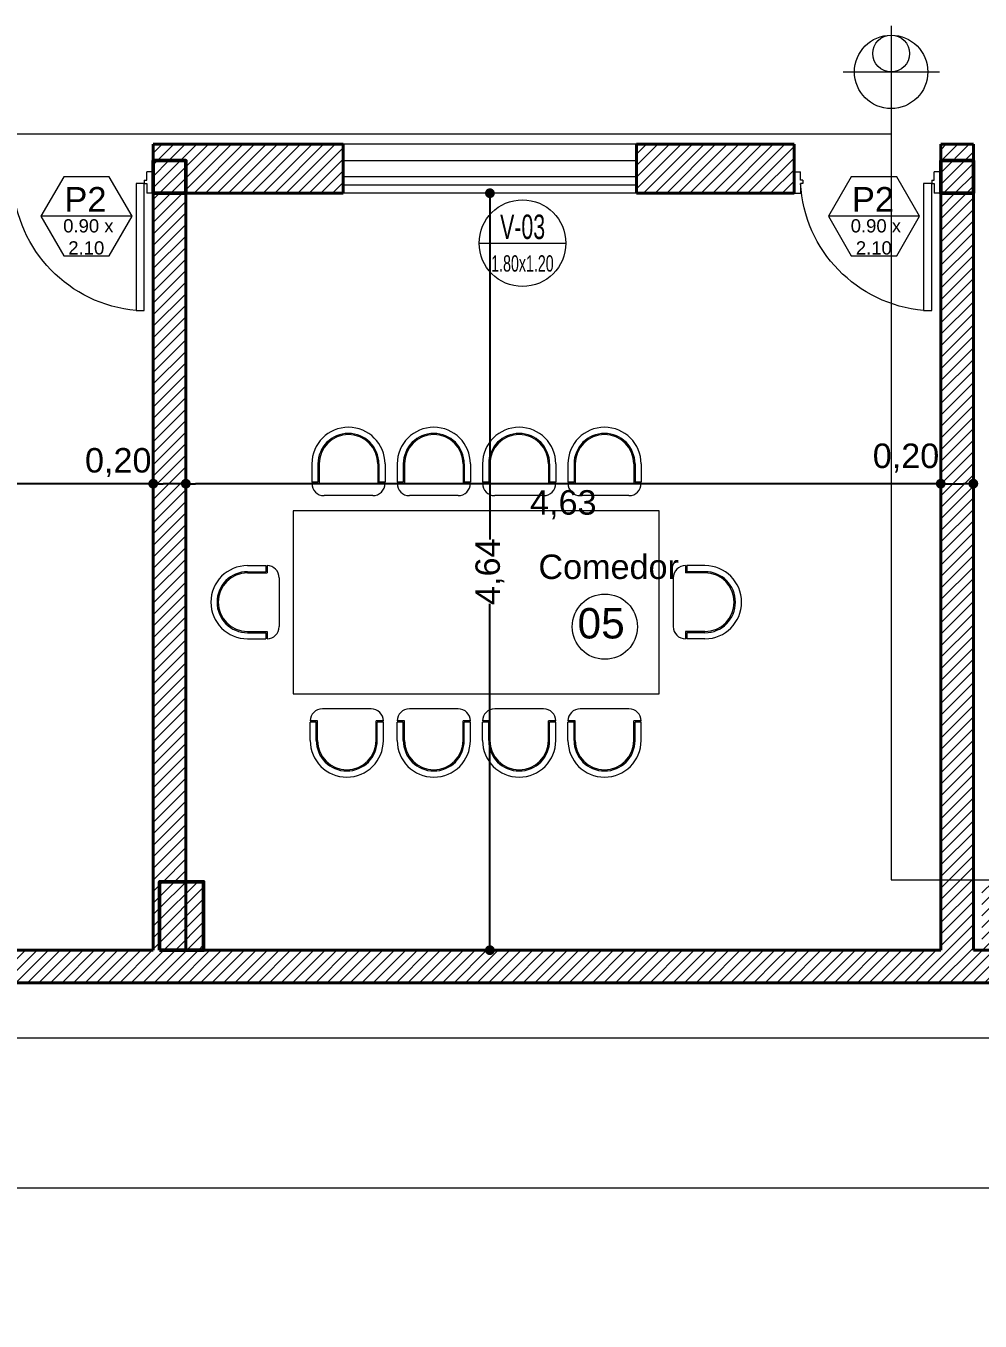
# Model space of a CAD drawing. Header units: millimetres. Extents: x 130 to 235, y 159 to 225.
# Drawn here: x 158.9 to 164.75, y 196.36 to 204.3 of the extents above; entities that cross this region are included whole.
import ezdxf
from ezdxf.enums import TextEntityAlignment as Align

# ---------------------------------------------------------------- set-up
doc = ezdxf.new("R2010")
doc.units = ezdxf.units.MM
for name, color, linetype, lineweight in [('015', 1, 'Continuous', 15), ('02', 5, 'Continuous', 20), ('A-COT-PARC', 252, 'Continuous', 15), ('A-SIMB-CARP', 7, 'Continuous', 13), ('A-SIMB-TEXT', 60, 'Continuous', 15), ('COLUMNAS', 3, 'Continuous', 50), ('COTAS', 151, 'Continuous', 5), ('hatch muro', 252, 'Continuous', 5), ('incendio', 1, 'Continuous', 5), ('MUROS', 7, 'Continuous', 40), ('Simbolos', 6, 'Continuous', 20), ('TEXTOS', 2, 'Continuous', 20), ('Textos Simb', 4, 'Continuous', 20)]:
    doc.layers.add(name, color=color, linetype=linetype, lineweight=lineweight)
doc.styles.add('COTAS', font='ROMANS', dxfattribs={"width": 0.7})
doc.styles.add('REFE-SIM-01', font='swisscl.ttf', dxfattribs={"width": 0.9})
doc.styles.add('STYLE1', font='arial.ttf')
doc.dimstyles.new('COTA 100', dxfattribs={"dimtxt": 0.12, "dimasz": 0.15, "dimexe": 0, "dimexo": 0, "dimgap": 0.04, "dimtad": 1, "dimzin": 4, "dimdsep": 46, "dimtxsty": 'COTAS', "dimblk1": 'COTA_N', "dimblk2": 'COTA_N', "dimsah": 1, "dimcen": 0.09, "dimse1": 1, "dimse2": 1, "dimclrd": 256, "dimclrt": 60, "dimadec": 4, "dimazin": 0, "dimtfac": 1, "dimtix": 1, "dimtmove": 2, "dimatfit": 3, "dimfxl": 1, "dimtolj": 1, "dimtzin": 0, "dimlwd": -1, "dimarcsym": 0})
doc.dimstyles.new('ISO-25', dxfattribs={"dimtxt": 0.15, "dimasz": 0.06, "dimexe": 0, "dimexo": 0, "dimgap": 0, "dimtad": 0, "dimzin": 1, "dimtxsty": 'STYLE1', "dimblk": 'DOT', "dimcen": 2.5, "dimclrt": 5, "dimadec": 0, "dimazin": 0, "dimtfac": 1, "dimtmove": 2, "dimatfit": 3, "dimldrblk": 'DOT', "dimfxl": 1, "dimarcsym": 0})
pattern_1 = [(45, (-1047.780325, -271.0186), (-0.035355339, 0.035355339), [])]

# ---------------------------------------------------------------- blocks, each defined once
blk = doc.blocks.new('COTA_N')
for p, q in [((-1, 0), (0, 0)), ((0, 0.5), (0, -0.5))]:
    blk.add_line(p, q)
at = {"const_width": 0.065}
blk.add_lwpolyline([(0.141421, 0.141421), (0.282843, 0.282843), (0, 0), (-0.141421, -0.141421), (-0.282843, -0.282843)], dxfattribs=at)
blk = doc.blocks.new('*D16')
at = {"layer": 'A-COT-PARC', "linetype": 'ByBlock'}
blk.add_line((144.734152, 198.101775), (220.364152, 198.101775), dxfattribs=at)
at = {"layer": 'Defpoints', "color": 0}
for p in [(144.584152, 198.680094), (220.514152, 198.680094), (220.514152, 198.101775)]:
    blk.add_point(p, dxfattribs=at)
at = {"layer": 'A-COT-PARC', "xscale": 0.15, "yscale": 0.15, "zscale": 0.15, "rotation": 180}
blk.add_blockref('COTA_N', (144.584152, 198.101775), dxfattribs=at)
at = {"layer": 'A-COT-PARC', "xscale": 0.15, "yscale": 0.15, "zscale": 0.15}
blk.add_blockref('COTA_N', (220.514152, 198.101775), dxfattribs=at)
at = {"layer": 'A-COT-PARC', "color": 60, "insert": (190.714152, 197.697181), "char_height": 0.6, "attachment_point": 5, "style": 'COTAS'}
blk.add_mtext('\\A1;{\\H0.5x;75.93}', dxfattribs=at)
blk = doc.blocks.new('*D19')
at = {"layer": 'A-COT-PARC', "linetype": 'ByBlock'}
blk.add_line((225.664152, 197.180146), (136.644152, 197.180146), dxfattribs=at)
at = {"layer": 'Defpoints', "color": 0}
for p in [(136.494152, 198.776236), (225.814152, 198.776236), (136.494152, 197.180146)]:
    blk.add_point(p, dxfattribs=at)
at = {"layer": 'A-COT-PARC', "xscale": 0.15, "yscale": 0.15, "zscale": 0.15, "rotation": 180}
blk.add_blockref('COTA_N', (136.494152, 197.180146), dxfattribs=at)
at = {"layer": 'A-COT-PARC', "xscale": 0.15, "yscale": 0.15, "zscale": 0.15}
blk.add_blockref('COTA_N', (225.814152, 197.180146), dxfattribs=at)
at = {"layer": 'A-COT-PARC', "color": 60, "insert": (173.649152, 196.758239), "char_height": 0.6, "attachment_point": 5, "style": 'COTAS'}
blk.add_mtext('\\A1;{\\H0.5x;89.32}', dxfattribs=at)
blk = doc.blocks.new('ss')
at = {"layer": '015'}
for p, q in [((1244.808315, 465.107349), (1244.808315, 464.995154)), ((1244.845714, 465.107349), (1244.845714, 464.995154)), ((1244.853193, 465.107349), (1244.853193, 464.987675)), ((1245.212216, 465.107349), (1245.212216, 464.987675)), ((1245.219696, 465.107349), (1245.219696, 464.995154)), ((1245.257094, 465.107349), (1245.257094, 464.995154)), ((1245.33189, 465.107349), (1245.33189, 464.995154)), ((1245.369289, 465.107349), (1245.369289, 464.995154)), ((1245.376768, 465.107349), (1245.376768, 464.987675)), ((1245.735791, 465.107349), (1245.735791, 464.987675)), ((1245.743271, 465.107349), (1245.743271, 464.995154)), ((1245.780669, 465.107349), (1245.780669, 464.995154)), ((1245.855465, 465.107349), (1245.855465, 464.995154)), ((1245.892864, 465.107349), (1245.892864, 464.995154)), ((1245.900343, 465.107349), (1245.900343, 464.987675)), ((1246.259366, 465.107349), (1246.259366, 464.987675)), ((1246.266846, 465.107349), (1246.266846, 464.995154)), ((1246.304244, 465.107349), (1246.304244, 464.995154)), ((1246.37904, 465.107349), (1246.37904, 464.995154)), ((1246.416439, 465.107349), (1246.416439, 464.995154)), ((1246.423918, 465.107349), (1246.423918, 464.987675)), ((1246.782941, 465.107349), (1246.782941, 464.987675)), ((1246.790421, 465.107349), (1246.790421, 464.995154)), ((1246.827819, 465.107349), (1246.827819, 464.995154)), ((1244.845714, 464.995154), (1244.808315, 464.995154)), ((1244.853193, 464.987675), (1244.808315, 464.987675)), ((1245.257094, 464.987675), (1245.212216, 464.987675)), ((1245.257094, 464.995154), (1245.219696, 464.995154)), ((1245.369289, 464.995154), (1245.33189, 464.995154)), ((1245.376768, 464.987675), (1245.33189, 464.987675)), ((1245.780669, 464.987675), (1245.735791, 464.987675)), ((1245.780669, 464.995154), (1245.743271, 464.995154)), ((1245.892864, 464.995154), (1245.855465, 464.995154)), ((1245.900343, 464.987675), (1245.855465, 464.987675)), ((1246.304244, 464.987675), (1246.259366, 464.987675)), ((1246.304244, 464.995154), (1246.266846, 464.995154)), ((1246.416439, 464.995154), (1246.37904, 464.995154)), ((1246.423918, 464.987675), (1246.37904, 464.987675)), ((1246.827819, 464.987675), (1246.782941, 464.987675)), ((1246.827819, 464.995154), (1246.790421, 464.995154)), ((1245.182298, 464.912878), (1244.883112, 464.912878)), ((1245.705873, 464.912878), (1245.406687, 464.912878)), ((1246.229448, 464.912878), (1245.930262, 464.912878)), ((1246.753023, 464.912878), (1246.453837, 464.912878)), ((1244.413609, 464.484049), (1244.525804, 464.484049)), ((1244.413609, 464.44665), (1244.525804, 464.44665)), ((1244.413609, 464.439171), (1244.533284, 464.439171)), ((1244.525804, 464.484049), (1244.525804, 464.44665)), ((1244.533284, 464.484049), (1244.533284, 464.439171)), ((1247.099805, 464.484049), (1247.099805, 464.439171)), ((1247.21948, 464.439171), (1247.099805, 464.439171)), ((1247.107285, 464.484049), (1247.107285, 464.44665)), ((1247.21948, 464.484049), (1247.107285, 464.484049)), ((1247.21948, 464.44665), (1247.107285, 464.44665)), ((1244.60808, 464.409252), (1244.60808, 464.110066)), ((1247.025009, 464.409252), (1247.025009, 464.110066)), ((1244.413609, 464.080148), (1244.533284, 464.080148)), ((1244.413609, 464.072668), (1244.525804, 464.072668)), ((1244.413609, 464.03527), (1244.525804, 464.03527)), ((1244.525804, 464.072668), (1244.525804, 464.03527)), ((1244.533284, 464.080148), (1244.533284, 464.03527)), ((1247.099805, 464.080148), (1247.099805, 464.03527)), ((1247.21948, 464.080148), (1247.099805, 464.080148)), ((1247.107285, 464.072668), (1247.107285, 464.03527)), ((1247.21948, 464.072668), (1247.107285, 464.072668)), ((1247.21948, 464.03527), (1247.107285, 464.03527)), ((1245.1722, 463.60644), (1244.873014, 463.60644)), ((1245.705873, 463.60644), (1245.406687, 463.60644)), ((1246.229448, 463.60644), (1245.930262, 463.60644)), ((1246.753023, 463.60644), (1246.453837, 463.60644)), ((1244.843096, 463.531644), (1244.798218, 463.531644)), ((1244.798218, 463.41197), (1244.798218, 463.524164)), ((1244.835616, 463.524164), (1244.798218, 463.524164)), ((1244.835616, 463.41197), (1244.835616, 463.524164)), ((1244.843096, 463.41197), (1244.843096, 463.531644)), ((1245.202118, 463.41197), (1245.202118, 463.531644)), ((1245.246996, 463.531644), (1245.202118, 463.531644)), ((1245.209598, 463.41197), (1245.209598, 463.524164)), ((1245.246996, 463.524164), (1245.209598, 463.524164)), ((1245.246996, 463.41197), (1245.246996, 463.524164)), ((1245.376768, 463.531644), (1245.33189, 463.531644)), ((1245.33189, 463.41197), (1245.33189, 463.524164)), ((1245.369289, 463.524164), (1245.33189, 463.524164)), ((1245.369289, 463.41197), (1245.369289, 463.524164)), ((1245.376768, 463.41197), (1245.376768, 463.531644)), ((1245.735791, 463.41197), (1245.735791, 463.531644)), ((1245.780669, 463.531644), (1245.735791, 463.531644)), ((1245.743271, 463.41197), (1245.743271, 463.524164)), ((1245.780669, 463.524164), (1245.743271, 463.524164)), ((1245.780669, 463.41197), (1245.780669, 463.524164)), ((1245.900343, 463.531644), (1245.855465, 463.531644)), ((1245.855465, 463.41197), (1245.855465, 463.524164)), ((1245.892864, 463.524164), (1245.855465, 463.524164)), ((1245.892864, 463.41197), (1245.892864, 463.524164)), ((1245.900343, 463.41197), (1245.900343, 463.531644)), ((1246.259366, 463.41197), (1246.259366, 463.531644)), ((1246.304244, 463.531644), (1246.259366, 463.531644)), ((1246.266846, 463.41197), (1246.266846, 463.524164)), ((1246.304244, 463.524164), (1246.266846, 463.524164)), ((1246.304244, 463.41197), (1246.304244, 463.524164)), ((1246.423918, 463.531644), (1246.37904, 463.531644)), ((1246.37904, 463.41197), (1246.37904, 463.524164)), ((1246.416439, 463.524164), (1246.37904, 463.524164)), ((1246.416439, 463.41197), (1246.416439, 463.524164)), ((1246.423918, 463.41197), (1246.423918, 463.531644)), ((1246.782941, 463.41197), (1246.782941, 463.531644)), ((1246.827819, 463.531644), (1246.782941, 463.531644)), ((1246.790421, 463.41197), (1246.790421, 463.524164)), ((1246.827819, 463.524164), (1246.790421, 463.524164)), ((1246.827819, 463.41197), (1246.827819, 463.524164))]:
    blk.add_line(p, q, dxfattribs=at)
blk.add_lwpolyline([(1246.938491, 463.698686), (1246.938491, 464.820632), (1244.694598, 464.820632), (1244.694598, 463.698686)], close=True, dxfattribs=at)
for centre, radius, start, end in [((1245.032705, 465.107349), 0.224389, 0, 180), ((1245.55628, 465.107349), 0.224389, 0, 180), ((1246.079855, 465.107349), 0.224389, 0, 180), ((1246.60343, 465.107349), 0.224389, 0, 180), ((1245.032705, 465.107349), 0.186991, 0, 180), ((1245.032705, 465.107349), 0.179511, 0, 180), ((1245.55628, 465.107349), 0.186991, 0, 180), ((1245.55628, 465.107349), 0.179511, 0, 180), ((1246.079855, 465.107349), 0.186991, 0, 180), ((1246.079855, 465.107349), 0.179511, 0, 180), ((1246.60343, 465.107349), 0.186991, 0, 180), ((1246.60343, 465.107349), 0.179511, 0, 180), ((1244.883112, 464.987675), 0.074796, 180, 270), ((1245.182298, 464.987675), 0.074796, 270, 0), ((1245.406687, 464.987675), 0.074796, 180, 270), ((1245.705873, 464.987675), 0.074796, 270, 0), ((1245.930262, 464.987675), 0.074796, 180, 270), ((1246.229448, 464.987675), 0.074796, 270, 0), ((1246.453837, 464.987675), 0.074796, 180, 270), ((1246.753023, 464.987675), 0.074796, 270, 0), ((1244.413609, 464.259659), 0.224389, 90, 270), ((1244.413609, 464.259659), 0.186991, 90, 270), ((1244.413609, 464.259659), 0.179511, 90, 270), ((1244.533284, 464.409252), 0.074796, 0, 90), ((1247.099805, 464.409252), 0.074796, 90, 180), ((1247.21948, 464.259659), 0.224389, 270, 90), ((1247.21948, 464.259659), 0.186991, 270, 90), ((1247.21948, 464.259659), 0.179511, 270, 90), ((1244.533284, 464.110066), 0.074796, 270, 0), ((1247.099805, 464.110066), 0.074796, 180, 270), ((1244.873014, 463.531644), 0.074796, 90, 180), ((1245.1722, 463.531644), 0.074796, 0, 90), ((1245.406687, 463.531644), 0.074796, 90, 180), ((1245.705873, 463.531644), 0.074796, 0, 90), ((1245.930262, 463.531644), 0.074796, 90, 180), ((1246.229448, 463.531644), 0.074796, 0, 90), ((1246.453837, 463.531644), 0.074796, 90, 180), ((1246.753023, 463.531644), 0.074796, 0, 90), ((1245.022607, 463.41197), 0.224389, 180, 0), ((1245.022607, 463.41197), 0.186991, 180, 0), ((1245.022607, 463.41197), 0.179511, 180, 0), ((1245.55628, 463.41197), 0.224389, 180, 0), ((1245.55628, 463.41197), 0.186991, 180, 0), ((1245.55628, 463.41197), 0.179511, 180, 0), ((1246.079855, 463.41197), 0.224389, 180, 0), ((1246.079855, 463.41197), 0.186991, 180, 0), ((1246.079855, 463.41197), 0.179511, 180, 0), ((1246.60343, 463.41197), 0.224389, 180, 0), ((1246.60343, 463.41197), 0.186991, 180, 0), ((1246.60343, 463.41197), 0.179511, 180, 0)]:
    blk.add_arc(centre, radius, start, end, dxfattribs=at)
blk = doc.blocks.new('P090A')
at = {"linetype": 'Continuous'}
for p, q in [((0.914934, 0.000844), (0.914934, 0.015844)), ((0.914934, 0.015844), (0.954934, 0.015844)), ((1.814934, 0.015844), (1.774934, 0.015844)), ((1.814934, 0.000844), (1.814934, 0.015844)), ((0.969934, -0.044156), (0.954934, -0.044156)), ((0.969934, -0.044156), (0.954934, -0.044156)), ((0.954934, -0.064156), (0.954934, -0.114156)), ((0.969934, -0.064156), (0.954934, -0.064156)), ((1.759934, -0.044156), (1.774934, -0.044156)), ((1.759934, -0.064156), (1.774934, -0.064156)), ((1.774934, -0.064156), (1.774934, -0.114156)), ((0.914934, -0.099156), (0.914934, -0.114156)), ((0.914934, -0.114156), (0.954934, -0.114156)), ((1.814934, -0.114156), (1.774934, -0.114156)), ((1.814934, -0.099156), (1.814934, -0.114156))]:
    blk.add_line(p, q, dxfattribs=at)
for p, q in [((0.954934, -0.044156), (0.954934, 0.015844)), ((1.774934, -0.044156), (1.774934, 0.015844)), ((0.969934, -0.064156), (0.969934, -0.044156)), ((1.759934, -0.064156), (1.759934, -0.044156))]:
    blk.add_line(p, q)
blk.add_arc((1.782072, -0.091082), 0.828468, 94.995303, 176.752942, dxfattribs=at)
at = {"layer": '02', "linetype": 'Continuous'}
for p, q in [((1.709934, -0.044156), (1.709934, 0.73424)), ((1.709934, 0.73424), (1.759934, 0.73424)), ((1.759934, 0.73424), (1.759934, -0.044156)), ((1.759934, -0.044156), (1.709934, -0.044156))]:
    blk.add_line(p, q, dxfattribs=at)
blk = doc.blocks.new('Carp-simb')
blk.add_line((-0.177133, 0), (0.177133, 0))
blk.add_circle((0, 0), 0.177133)
at = {"layer": 'A-SIMB-TEXT', "style": 'REFE-SIM-01', "width": 0.85}
for tag, height, p in [('CARP-TIPO', 0.1, (-0.000756, 0.017038)), ('CARP-N', 0.096, (0, -0.116142))]:
    blk.add_attdef(tag, text='', height=height, dxfattribs=at).set_placement(p, align=Align.CENTER)
blk = doc.blocks.new('_DOT')
at = {"color": 0, "linetype": 'ByBlock', "lineweight": -2}
blk.add_line((-0.5, 0), (-1, 0), dxfattribs=at)
at = {"color": 0, "linetype": 'ByBlock', "const_width": 0.5}
blk.add_lwpolyline([(-0.25, 0, 1), (0.25, 0, 1)], format="xyb", close=True, dxfattribs=at)
blk = doc.blocks.new('*D64')
at = {"layer": 'COTAS', "color": 0, "lineweight": -2, "ltscale": 2}
for p, q in [((164.507152, 201.497432), (164.507152, 201.497432)), ((164.567152, 201.497432), (164.647152, 201.497432)), ((164.707152, 201.497432), (164.707152, 201.497432))]:
    blk.add_line(p, q, dxfattribs=at)
at = {"layer": 'Defpoints', "color": 0}
for p in [(164.507152, 201.497432), (164.707152, 201.497432), (164.707152, 201.497432)]:
    blk.add_point(p, dxfattribs=at)
at = {"layer": 'COTAS', "color": 0, "lineweight": -2, "xscale": 0.06, "yscale": 0.06, "zscale": 0.06, "rotation": 180}
blk.add_blockref('_DOT', (164.507152, 201.497432), dxfattribs=at)
at = {"layer": 'COTAS', "color": 0, "lineweight": -2, "xscale": 0.06, "yscale": 0.06, "zscale": 0.06}
blk.add_blockref('_DOT', (164.707152, 201.497432), dxfattribs=at)
at = {"layer": 'COTAS', "color": 5, "insert": (164.294076, 201.654561), "char_height": 0.15, "attachment_point": 5, "style": 'STYLE1'}
blk.add_mtext('0,20', dxfattribs=at)
blk = doc.blocks.new('*D65')
at = {"layer": 'COTAS', "color": 0, "lineweight": -2, "ltscale": 2}
for p, q in [((159.877152, 201.497432), (159.877152, 201.497432)), ((164.447152, 201.497432), (159.937152, 201.497432)), ((164.507152, 201.497432), (164.507152, 201.497432))]:
    blk.add_line(p, q, dxfattribs=at)
at = {"layer": 'Defpoints', "color": 0}
for p in [(159.877152, 201.497432), (159.877152, 201.497432), (164.507152, 201.497432)]:
    blk.add_point(p, dxfattribs=at)
at = {"layer": 'COTAS', "color": 0, "lineweight": -2, "xscale": 0.06, "yscale": 0.06, "zscale": 0.06, "rotation": 180}
blk.add_blockref('_DOT', (159.877152, 201.497432), dxfattribs=at)
at = {"layer": 'COTAS', "color": 0, "lineweight": -2, "xscale": 0.06, "yscale": 0.06, "zscale": 0.06}
blk.add_blockref('_DOT', (164.507152, 201.497432), dxfattribs=at)
at = {"layer": 'COTAS', "color": 5, "insert": (162.192152, 201.368789), "char_height": 0.15, "attachment_point": 5, "style": 'STYLE1'}
blk.add_mtext('4,63', dxfattribs=at)
blk = doc.blocks.new('*D66')
at = {"layer": 'COTAS', "color": 0, "lineweight": -2, "ltscale": 2}
for p, q in [((159.677152, 201.497432), (159.677152, 201.497432)), ((159.817152, 201.497432), (159.737152, 201.497432)), ((159.877152, 201.497432), (159.877152, 201.497432))]:
    blk.add_line(p, q, dxfattribs=at)
at = {"layer": 'Defpoints', "color": 0}
for p in [(159.677152, 201.497432), (159.677152, 201.497432), (159.877152, 201.497432)]:
    blk.add_point(p, dxfattribs=at)
at = {"layer": 'COTAS', "color": 0, "lineweight": -2, "xscale": 0.06, "yscale": 0.06, "zscale": 0.06, "rotation": 180}
blk.add_blockref('_DOT', (159.677152, 201.497432), dxfattribs=at)
at = {"layer": 'COTAS', "color": 0, "lineweight": -2, "xscale": 0.06, "yscale": 0.06, "zscale": 0.06}
blk.add_blockref('_DOT', (159.877152, 201.497432), dxfattribs=at)
at = {"layer": 'COTAS', "color": 5, "insert": (159.462589, 201.627055), "char_height": 0.15, "attachment_point": 5, "style": 'STYLE1'}
blk.add_mtext('0,20', dxfattribs=at)
blk = doc.blocks.new('*D67')
at = {"layer": 'COTAS', "color": 0, "lineweight": -2, "ltscale": 2}
for p, q in [((155.777152, 201.497432), (155.777152, 201.497432)), ((155.837152, 201.497432), (157.532902, 201.497432)), ((159.617152, 201.497432), (157.921402, 201.497432)), ((159.677152, 201.497432), (159.677152, 201.497432))]:
    blk.add_line(p, q, dxfattribs=at)
at = {"layer": 'Defpoints', "color": 0}
for p in [(155.777152, 201.497432), (155.777152, 201.497432), (159.677152, 201.497432)]:
    blk.add_point(p, dxfattribs=at)
at = {"layer": 'COTAS', "color": 0, "lineweight": -2, "xscale": 0.06, "yscale": 0.06, "zscale": 0.06, "rotation": 180}
blk.add_blockref('_DOT', (155.777152, 201.497432), dxfattribs=at)
at = {"layer": 'COTAS', "color": 0, "lineweight": -2, "xscale": 0.06, "yscale": 0.06, "zscale": 0.06}
blk.add_blockref('_DOT', (159.677152, 201.497432), dxfattribs=at)
at = {"layer": 'COTAS', "color": 5, "insert": (157.727152, 201.497432), "char_height": 0.15, "attachment_point": 5, "style": 'STYLE1'}
blk.add_mtext('3,90', dxfattribs=at)
blk = doc.blocks.new('*D90')
at = {"layer": 'COTAS', "color": 0, "lineweight": -2, "ltscale": 2}
for p, q in [((161.742152, 203.278021), (161.742152, 203.278021)), ((161.742152, 203.218021), (161.742152, 201.155346)), ((161.742152, 198.698021), (161.742152, 200.760696)), ((161.742152, 198.638021), (161.742152, 198.638021))]:
    blk.add_line(p, q, dxfattribs=at)
at = {"layer": 'Defpoints', "color": 0}
for p in [(161.742152, 203.278021), (161.742152, 198.638021), (161.742152, 198.638021)]:
    blk.add_point(p, dxfattribs=at)
at = {"layer": 'COTAS', "color": 0, "lineweight": -2, "xscale": 0.06, "yscale": 0.06, "zscale": 0.06}
for p, rotation in [((161.742152, 203.278021), 90), ((161.742152, 198.638021), 270)]:
    blk.add_blockref('_DOT', p, dxfattribs=dict(at, rotation=rotation))
at = {"layer": 'COTAS', "color": 5, "insert": (161.742152, 200.958021), "char_height": 0.15, "attachment_point": 5, "rotation": 90, "style": 'STYLE1'}
blk.add_mtext('4,64', dxfattribs=at)

msp = doc.modelspace()

# ---------------------------------------------------------------- hatches: boundary and pattern name
at = {"layer": 'hatch muro', "ltscale": 2}
h = msp.add_hatch(dxfattribs=at)
h.set_pattern_fill('ANSI31', color=256, scale=0.4)
h.set_pattern_definition(pattern_1)
h.paths.add_polyline_path([(163.4906, 198.638), (159.8772, 198.638), (159.7162, 198.638), (159.7162, 199.058), (159.8772, 199.058), (159.8772, 203.278), (159.6772, 203.278), (159.6772, 198.638), (154.8072, 198.638), (154.6722, 198.638), (154.6722, 199.058), (154.8072, 199.058), (154.8072, 203.278), (154.6072, 203.278), (154.6072, 198.638), (152.9595, 198.638), (152.9595, 198.438), (163.4906, 198.438)])
h.paths.add_polyline_path([(160.8422, 203.578), (159.6772, 203.578), (159.6772, 203.478), (159.8772, 203.478), (159.8772, 203.278), (160.8422, 203.278)])
h.paths.add_polyline_path([(158.7772, 203.578), (157.6922, 203.578), (157.6922, 203.278), (158.7772, 203.278)])
h.paths.add_polyline_path([(155.8922, 203.578), (154.0422, 203.578), (154.0422, 203.278), (154.6072, 203.278), (154.6072, 203.478), (154.8072, 203.478), (154.8072, 203.278), (155.8922, 203.278)])
h.paths.add_polyline_path([(153.4422, 203.578), (152.9595, 203.578), (152.9595, 203.278), (153.4422, 203.278)])
h.paths.add_polyline_path([(163.6072, 203.578), (162.6422, 203.578), (162.6422, 203.278), (163.6072, 203.278)])
h.paths.add_polyline_path([(164.7072, 203.578), (164.5072, 203.578), (164.5072, 203.478), (164.7072, 203.478)])
h.paths.add_polyline_path([(164.7072, 203.478), (164.5072, 203.478), (164.5072, 203.278), (164.7072, 203.278)])
h = msp.add_hatch(dxfattribs=at)
h.set_pattern_fill('ANSI31', color=256, scale=0.4)
h.set_pattern_definition(pattern_1)
h.paths.add_polyline_path([(159.8772, 203.478), (159.6772, 203.478), (159.6772, 203.278), (159.8772, 203.278)])
h = msp.add_hatch(dxfattribs=at)
h.set_pattern_fill('ANSI31', color=256, scale=0.4)
h.set_pattern_definition(pattern_1)
h.paths.add_polyline_path([(189.2618, 198.638), (164.7072, 198.638), (164.7072, 203.278), (164.5072, 203.278), (164.5072, 198.638), (163.4906, 198.638), (163.4906, 198.438), (189.2618, 198.438)])
h = msp.add_hatch(dxfattribs=at)
h.set_pattern_fill('ANSI31', color=256, scale=0.4)
h.set_pattern_definition(pattern_1)
h.paths.add_polyline_path([(200.0682, 198.638), (200.3382, 198.638), (200.3382, 199.058), (200.0682, 199.058)])
h.paths.add_polyline_path([(195.0242, 198.638), (195.2942, 198.638), (195.2942, 199.058), (195.0242, 199.058)])
h.paths.add_polyline_path([(189.9802, 198.638), (190.2502, 198.638), (190.2502, 199.058), (189.9802, 199.058)])
h.paths.add_polyline_path([(184.9362, 198.638), (185.2062, 198.638), (185.2062, 199.058), (184.9362, 199.058)])
h.paths.add_polyline_path([(179.8922, 198.638), (180.1622, 198.638), (180.1622, 199.058), (179.8922, 199.058)])
h.paths.add_polyline_path([(174.8482, 198.638), (175.1182, 198.638), (175.1182, 199.058), (174.8482, 199.058)])
h.paths.add_polyline_path([(169.8042, 198.638), (170.0742, 198.638), (170.0742, 199.058), (169.8042, 199.058)])
h.paths.add_polyline_path([(164.7602, 198.638), (165.0302, 198.638), (165.0302, 199.058), (164.7602, 199.058)])
h.paths.add_polyline_path([(159.7162, 198.638), (159.9862, 198.638), (159.9862, 199.058), (159.7162, 199.058)])
h.paths.add_polyline_path([(154.6722, 198.638), (154.9422, 198.638), (154.9422, 199.058), (154.6722, 199.058)])
h.paths.add_polyline_path([(149.6282, 198.638), (149.8982, 198.638), (149.8982, 199.058), (149.6282, 199.058)])
h.paths.add_polyline_path([(144.5842, 199.058), (144.8542, 199.058), (144.8542, 198.638), (144.5842, 198.638)])

# ---------------------------------------------------------------- linework, layer by layer
at = {"layer": '015'}
for p, q in [((162.6422, 203.5787), (160.8422, 203.5787)), ((162.6422, 203.378), (160.8422, 203.378)), ((162.6422, 203.278), (160.8422, 203.278))]:
    msp.add_line(p, q, dxfattribs=at)
at = {"layer": '02'}
for p, q in [((160.8422, 203.478), (162.6422, 203.478)), ((162.6422, 203.328), (160.8422, 203.328))]:
    msp.add_line(p, q, dxfattribs=at)
at = {"layer": 'COLUMNAS', "ltscale": 2}
for points in [[(159.6772, 203.478), (159.8772, 203.478), (159.8772, 203.278), (159.6772, 203.278)], [(164.5072, 203.478), (164.7072, 203.478), (164.7072, 203.278), (164.5072, 203.278)], [(159.7162, 198.638), (159.9862, 198.638), (159.9862, 199.058), (159.7162, 199.058)]]:
    msp.add_lwpolyline(points, close=True, dxfattribs=at)
at = {"layer": 'incendio', "ltscale": 2}
for p, q in [((164.203, 204.3035), (164.203, 203.6412)), ((163.9093, 204.0217), (164.4991, 204.0217)), ((143.8562, 203.6412), (164.203, 203.6412)), ((164.203, 203.6412), (164.203, 199.0696)), ((164.203, 199.0696), (199.6041, 199.0696))]:
    msp.add_line(p, q, dxfattribs=at)
for centre, radius in [((164.203, 204.0217), 0.225), ((164.203, 204.1342), 0.1125)]:
    msp.add_circle(centre, radius, dxfattribs=at)
at = {"layer": 'MUROS', "ltscale": 2}
for p, q in [((159.6772, 203.578), (160.8422, 203.578)), ((159.6772, 203.578), (159.6772, 198.638)), ((160.8422, 203.578), (160.8422, 203.278)), ((162.6422, 203.578), (163.6072, 203.578)), ((162.6422, 203.578), (162.6422, 203.278)), ((163.6072, 203.278), (163.6072, 203.578)), ((164.5072, 203.578), (164.7072, 203.578)), ((164.5072, 203.278), (164.5072, 203.578)), ((164.7072, 203.578), (164.7072, 198.638)), ((159.8772, 203.278), (160.8422, 203.278)), ((159.8772, 203.278), (159.8772, 198.638)), ((162.6422, 203.278), (163.6072, 203.278)), ((164.5072, 203.278), (164.5072, 198.638)), ((154.8072, 198.638), (159.6772, 198.638)), ((159.8772, 198.638), (164.5072, 198.638)), ((164.7072, 198.638), (199.7242, 198.638)), ((144.3842, 198.438), (220.7142, 198.438))]:
    msp.add_line(p, q, dxfattribs=at)
at = {"layer": 'Simbolos'}
for p, q in [((159.547, 203.1364), (158.9882, 203.1364)), ((164.377, 203.1364), (163.8182, 203.1364))]:
    msp.add_line(p, q, dxfattribs=at)
for points in [[(159.4073, 202.8944), (159.547, 203.1364), (159.4073, 203.3784), (159.1279, 203.3784), (158.9882, 203.1364), (159.1279, 202.8944)], [(164.2373, 202.8944), (164.377, 203.1364), (164.2373, 203.3784), (163.9579, 203.3784), (163.8182, 203.1364), (163.9579, 202.8944)]]:
    msp.add_lwpolyline(points, close=True, dxfattribs=at)
msp.add_circle((162.4471, 200.621), 0.2, dxfattribs=at)

# ---------------------------------------------------------------- block references
at = {"layer": '015', "xscale": -1, "rotation": 180.000026}
for p in [(157.8622, 203.2939), (162.6922, 203.2939)]:
    msp.add_blockref('P090A', p, dxfattribs=at)
at = {"layer": 'A-SIMB-CARP'}
ref = msp.add_blockref('Carp-simb', (161.942, 202.9717), dxfattribs=dict(at, xscale=1.5, yscale=1.5, zscale=1.5))
ref.add_attrib('CARP-TIPO', 'V-03', dxfattribs={"layer": 'A-SIMB-TEXT', "height": 0.15, "style": 'REFE-SIM-01', "width": 0.85}).set_placement((161.9428, 202.9972), align=Align.CENTER)
ref.add_attrib('CARP-N', '1.80x1.20', dxfattribs={"layer": 'A-SIMB-TEXT', "height": 0.1, "style": 'REFE-SIM-01', "width": 0.85}).set_placement((161.9416, 202.7974), align=Align.CENTER)
at = {"layer": 'MUROS'}
msp.add_blockref('ss', (-1084.1583, -263.4886), dxfattribs=at)

# ---------------------------------------------------------------- texts
at = {"layer": 'TEXTOS', "insert": (162.9014, 201.0633), "char_height": 0.15, "width": 2.018645, "attachment_point": 3, "style": 'STYLE1'}
msp.add_mtext('Comedor', dxfattribs=at)
at = {"layer": 'Textos Simb', "style": 'STYLE1'}
for p in [(159.1325, 203.1646), (163.9625, 203.1646)]:
    msp.add_text('P2', height=0.15116, dxfattribs=at).set_placement(p)
for s, insert, char_height, width, attachment_point in [('0.90 x \\P 2.10', (159.125, 203.1186), 0.08112, 0.409034, 1), ('0.90 x \\P 2.10', (163.955, 203.1186), 0.08112, 0.409034, 1), ('05', (162.5691, 200.7351), 0.18634, 0.177789, 3)]:
    msp.add_mtext(s, dxfattribs=dict(at, insert=insert, char_height=char_height, width=width, attachment_point=attachment_point))

# ---------------------------------------------------------------- dimensions: what is measured, and where the dimension line sits
at = {"layer": 'A-COT-PARC', "linetype": 'ByBlock'}
for base, p1, p2, angle, picture, middle in [((136.4942, 197.1801), (225.8142, 198.7762), (136.4942, 198.7762), 180, '*D19', (173.6492, 196.7582)), ((220.5142, 198.1018), (144.5842, 198.6801), (220.5142, 198.6801), 0, '*D16', (190.7142, 197.6972))]:
    dim = msp.add_linear_dim(base=base, p1=p1, p2=p2, angle=angle, text='{\\H0.5x;<>}', dimstyle='COTA 100', override={"dimtxt": 0.6, "dimfxl": 0.18}, dxfattribs=at)
    dim.commit()
    dim.dimension.update_dxf_attribs({"geometry": picture, "text_midpoint": middle, "dimtype": 161})
at = {"layer": 'COTAS', "ltscale": 2}
for p1, p2, picture, middle in [((161.7422, 203.278), (161.7422, 198.638), '*D90', (161.7422, 200.958)), ((159.6772, 201.4974), (155.7772, 201.4974), '*D67', (157.7272, 201.4974))]:
    dim = msp.add_aligned_dim(p1=p1, p2=p2, distance=0, dimstyle='ISO-25', override={"dimfxl": 0.18}, dxfattribs=at)
    dim.commit()
    dim.dimension.update_dxf_attribs({"geometry": picture, "text_midpoint": middle})
for base, p1, p2, angle, picture, middle in [((164.7072, 201.4974), (164.5072, 201.4974), (164.7072, 201.4974), 0, '*D64', (164.2941, 201.6546)), ((159.6772, 201.4974), (159.8772, 201.4974), (159.6772, 201.4974), 180, '*D66', (159.4626, 201.6271)), ((159.8772, 201.4974), (164.5072, 201.4974), (159.8772, 201.4974), 180, '*D65', (162.1922, 201.3688))]:
    dim = msp.add_linear_dim(base=base, p1=p1, p2=p2, angle=angle, dimstyle='ISO-25', override={"dimfxl": 0.18}, dxfattribs=at)
    dim.commit()
    dim.dimension.update_dxf_attribs({"geometry": picture, "text_midpoint": middle, "dimtype": 161})

doc.saveas('drawing.dxf')
